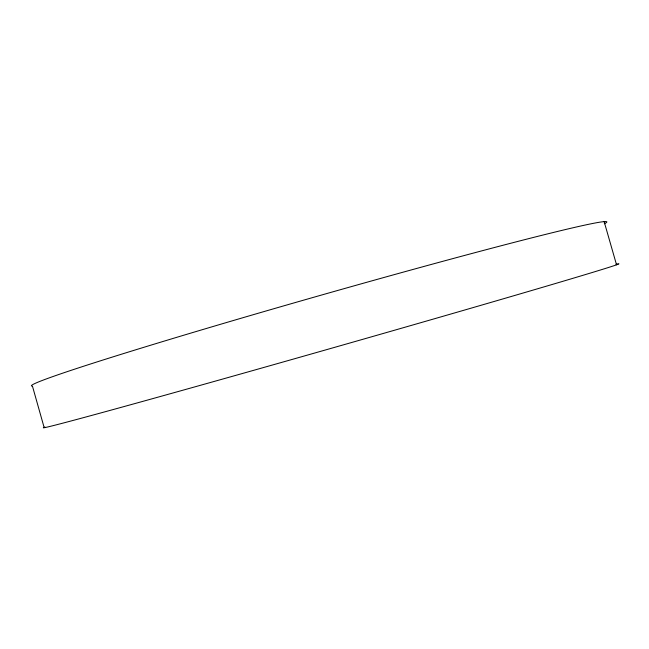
<?xml version="1.0" encoding="UTF-8"?>
<svg xmlns="http://www.w3.org/2000/svg" width="649" height="649" viewBox="0 0 649 649"><rect width="100%" height="100%" fill="white"/><g stroke="black" fill="none" stroke-linecap="round" stroke-linejoin="round"><path stroke-width="0.97" d="M604.146 221.625L616.55 264.833M44.1 427.375L32.45 386.147A299.132 7.82 -15.9 0 1 326.049 293.762A299.132 7.82 -15.9 0 1 604.308 223.759M615.958 264.313A299.23 2.45 -15.9 0 1 336.117 346.931A299.23 2.45 -15.9 0 1 44.951 427.05"/></g></svg>
